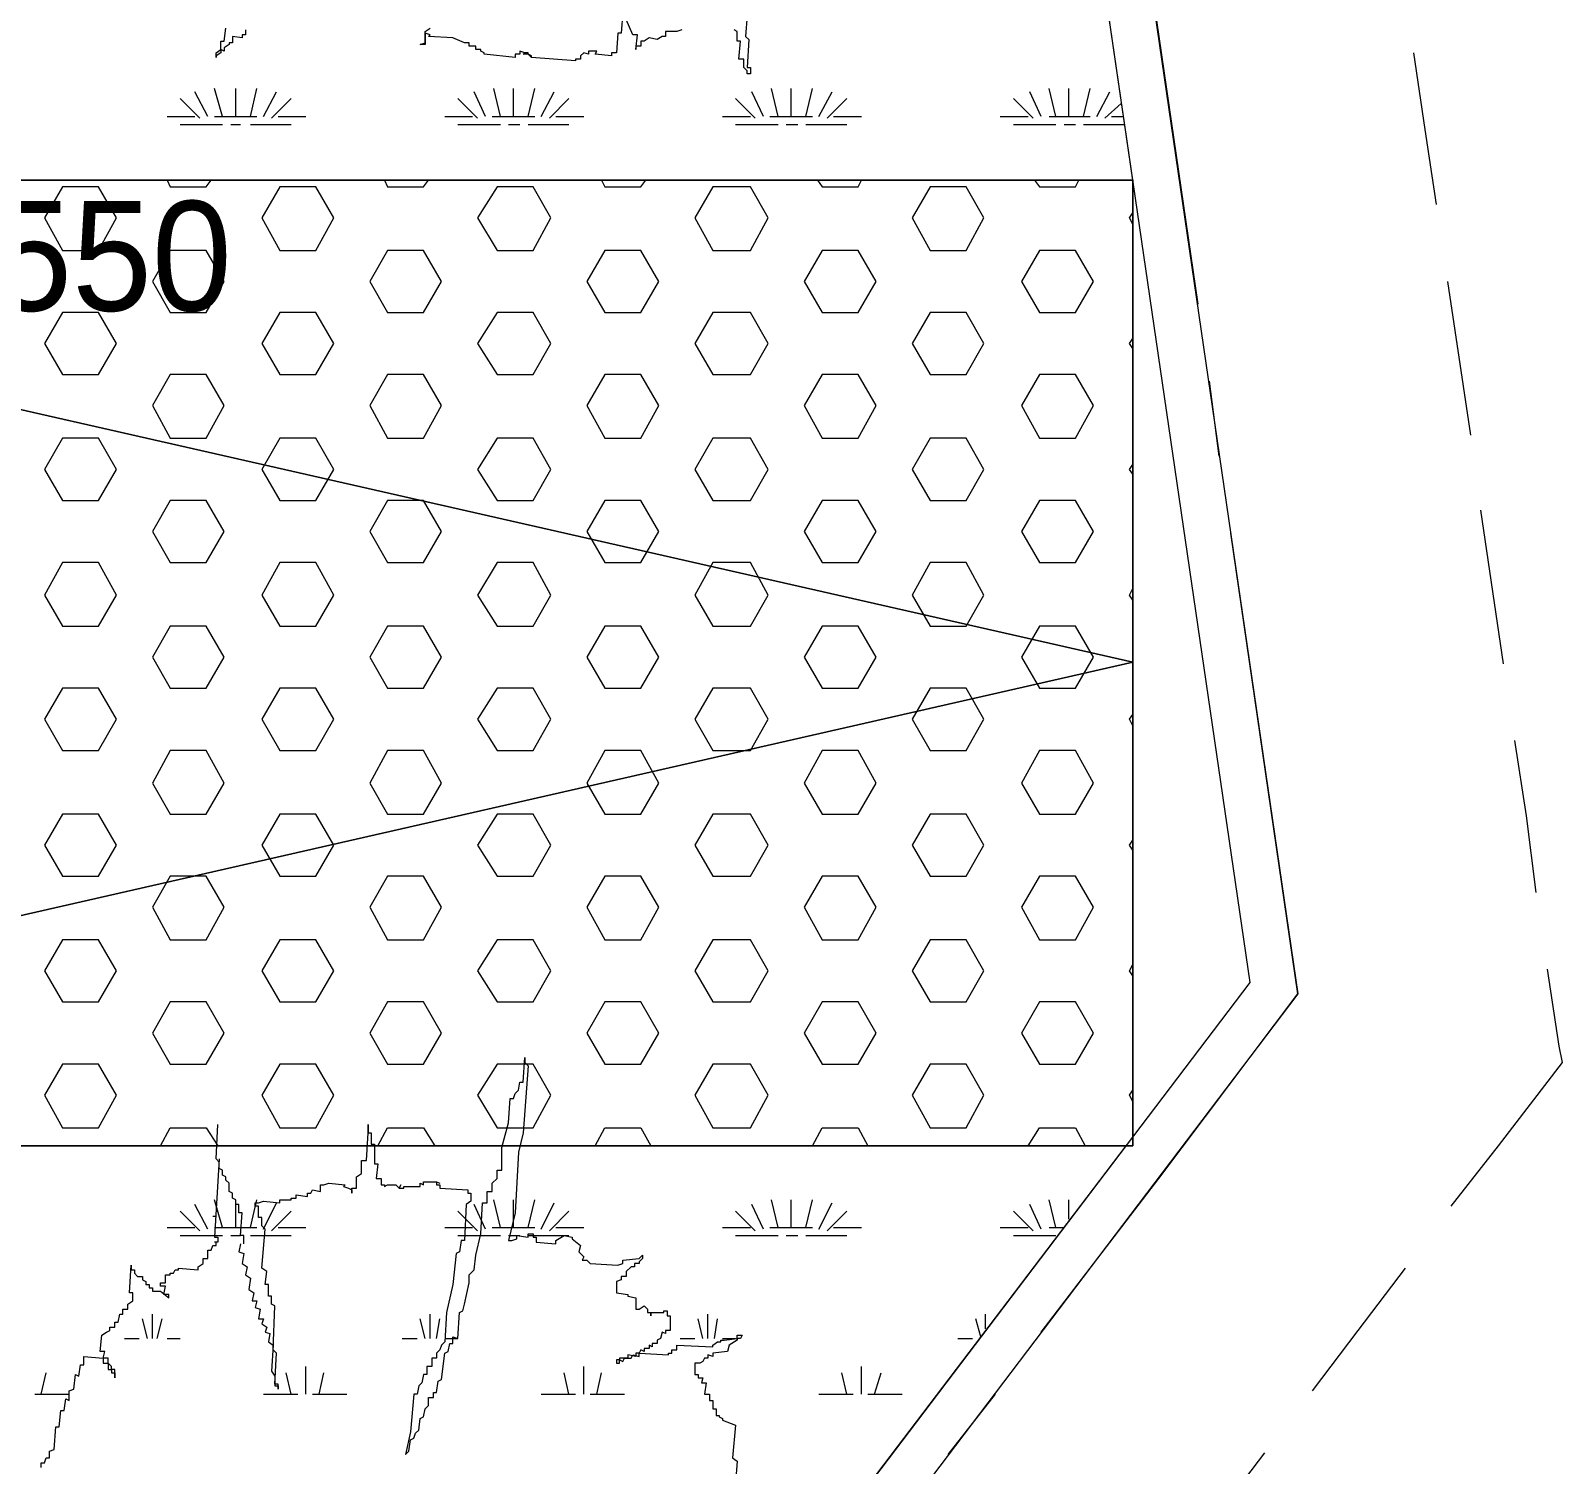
# Model space of a CAD drawing. Header units: millimetres. Extents: x -15161 to 10473752, y -72817 to 33960.
# Drawn here: x 1969.9 to 2366.8, y 114.6 to 486.1 of the extents above; entities that cross this region are included whole.
import ezdxf

# ---------------------------------------------------------------- set-up
doc = ezdxf.new("R2010")
doc.units = ezdxf.units.MM
doc.layers.add('PDF_幾何圖形', color=7, linetype='Continuous')
doc.layers.add('PDF_文字', color=7, linetype='Continuous')
doc.styles.add('PDF PMingLiU', font='PMingLiU.ttf')

# ---------------------------------------------------------------- blocks, each defined once
blk = doc.blocks.new('建築底圖')
at = {"layer": 'PDF_幾何圖形', "lineweight": 0}
for points in [[(1281.66, -313.48), (1929.47, -230.07), (2285.97, 239.48), (1854.1, 3189.75), (1656.37, 3160.54), (1578.04, 3697.84), (1589.9, 3697.84), (1666.53, 3174.51), (1864.26, 3203.3), (2093.32, 1643.06), (2298.25, 236.52), (1935.82, -241.5), (1283.35, -325.76)], [(2272.42, 415.2), (2258.03, 514.27)], [(2334.24, 441.02), (2331.28, 460.5), (2328.31, 480.4)], [(2013.72, 463.46), (2008.64, 468.54)], [(2015.84, 463.89), (2012.45, 470.24)], [(2019.65, 463.89), (2017.53, 471.09)], [(2023.04, 463.89), (2023.04, 471.09)], [(2026.85, 463.89), (2028.54, 471.09)], [(2030.24, 463.89), (2033.62, 470.24)], [(2032.35, 463.46), (2037.43, 468.54)], [(2085.7, 463.46), (2080.62, 468.54)], [(2087.82, 463.89), (2084.85, 470.24)], [(2091.63, 463.89), (2089.94, 471.09)], [(2095.02, 463.89), (2095.02, 471.09)], [(2098.83, 463.89), (2100.52, 471.09)], [(2102.21, 463.89), (2105.6, 470.24)], [(2104.33, 463.46), (2109.41, 468.54)], [(2157.68, 463.46), (2152.6, 468.54)], [(2159.8, 463.89), (2156.83, 470.24)], [(2163.61, 463.89), (2161.91, 471.09)], [(2167, 463.89), (2167, 471.09)], [(2170.81, 463.89), (2172.5, 471.09)], [(2174.19, 463.89), (2177.58, 470.24)], [(2176.31, 463.46), (2181.39, 468.54)], [(2229.66, 463.46), (2224.58, 468.54)], [(2231.78, 463.89), (2228.81, 470.24)], [(2235.59, 463.89), (2233.89, 471.09)], [(2238.97, 463.89), (2238.97, 471.09)], [(2242.78, 463.89), (2244.48, 471.09)], [(2246.17, 463.89), (2249.56, 470.24)], [(2248.29, 463.46), (2252.52, 467.27)], [(2005.26, 463.89), (2012.45, 463.89)], [(2008.64, 461.77), (2019.65, 461.77)], [(2017.53, 463.89), (2028.54, 463.89)], [(2021.77, 461.77), (2024.31, 461.77)], [(2026.85, 461.77), (2037.43, 461.77)], [(2034.05, 463.89), (2041.24, 463.89)], [(2077.23, 463.89), (2084.43, 463.89)], [(2080.62, 461.77), (2091.63, 461.77)], [(2089.51, 463.89), (2100.52, 463.89)], [(2093.75, 461.77), (2096.71, 461.77)], [(2098.83, 461.77), (2109.41, 461.77)], [(2106.02, 463.89), (2113.22, 463.89)], [(2149.21, 463.89), (2156.41, 463.89)], [(2152.6, 461.77), (2163.61, 461.77)], [(2161.49, 463.89), (2172.5, 463.89)], [(2165.72, 461.77), (2168.69, 461.77)], [(2170.81, 461.77), (2181.39, 461.77)], [(2178, 463.89), (2185.2, 463.89)], [(2221.19, 463.89), (2228.39, 463.89)], [(2224.58, 461.77), (2235.59, 461.77)], [(2233.89, 463.89), (2244.48, 463.89)], [(2237.7, 461.77), (2240.67, 461.77)], [(2242.78, 461.77), (2253.37, 461.77)], [(2249.98, 463.89), (2252.95, 463.89)], [(2005.26, 447.37), (2006.1, 445.68), (2015.42, 445.68), (2016.69, 447.37)], [(2061.57, 447.37), (2062.41, 445.68), (2071.73, 445.68), (2073, 447.37)], [(2117.88, 447.37), (2118.73, 445.68), (2128.04, 445.68), (2129.31, 447.37)], [(2173.77, 447.37), (2175.04, 445.68), (2184.35, 445.68), (2185.2, 447.37)], [(2230.08, 447.37), (2231.35, 445.68), (2240.67, 445.68), (2241.51, 447.37)], [(2255.49, 435.94), (2254.64, 437.64), (2255.49, 438.91)], [(2343.13, 381.32), (2337.2, 421.12)], [(2255.49, 403.76), (2254.64, 405.03), (2255.49, 406.3)], [(2277.93, 375.82), (2275.39, 395.3)], [(2255.49, 371.16), (2254.64, 372.43), (2255.49, 373.7)], [(2351.6, 322.05), (2345.67, 361.85)], [(2231.78, 148.88), (2262.26, 188.68), (2298.25, 236.52), (2280.89, 355.92)], [(2255.49, 338.56), (2254.64, 339.83), (2255.49, 341.52)], [(2255.49, 305.96), (2254.64, 307.65), (2255.49, 308.92)], [(2360.07, 262.77), (2357.53, 282.67), (2354.56, 302.15)], [(2255.49, 273.78), (2254.64, 275.05), (2255.49, 276.32)], [(2255.49, 241.18), (2254.64, 242.45), (2255.49, 244.14)], [(2338.05, 181.48), (2350.33, 197.14), (2366.84, 218.74), (2365.99, 222.97), (2363.03, 242.87)], [(2255.49, 208.58), (2254.64, 210.27), (2255.49, 211.54)], [(2003.56, 197.14), (2006.1, 201.8), (2015.42, 201.8), (2018.38, 197.14)], [(2059.87, 197.14), (2062.41, 201.8), (2071.73, 201.8), (2074.69, 197.14)], [(2116.19, 197.14), (2118.73, 201.8), (2128.04, 201.8), (2130.58, 197.14)], [(2172.5, 197.14), (2175.04, 201.8), (2184.35, 201.8), (2186.89, 197.14)], [(2228.39, 197.14), (2231.35, 201.8), (2240.67, 201.8), (2243.21, 197.14)], [(2019.65, 175.97), (2017.53, 183.17)], [(2023.04, 175.97), (2023.04, 183.17)], [(2026.85, 175.97), (2028.54, 183.17)], [(2091.63, 175.97), (2089.94, 183.17)], [(2095.02, 175.97), (2095.02, 183.17)], [(2098.83, 175.97), (2100.52, 183.17)], [(2163.61, 175.97), (2161.91, 183.17)], [(2167, 175.97), (2167, 183.17)], [(2170.81, 175.97), (2172.5, 183.17)], [(2235.59, 175.97), (2233.89, 183.17)], [(2238.97, 178.09), (2238.97, 183.17)], [(2013.72, 175.13), (2008.64, 180.21)], [(2015.84, 175.55), (2012.45, 181.9)], [(2030.24, 175.55), (2033.62, 182.32)], [(2032.35, 175.13), (2037.43, 180.21)], [(2085.7, 175.13), (2080.62, 180.21)], [(2087.82, 175.55), (2084.85, 181.9)], [(2102.21, 175.55), (2105.6, 182.32)], [(2104.33, 175.13), (2109.41, 180.21)], [(2157.68, 175.13), (2152.6, 180.21)], [(2159.8, 175.55), (2156.83, 181.9)], [(2174.19, 175.55), (2177.58, 182.32)], [(2176.31, 175.13), (2181.39, 180.21)], [(2229.66, 175.13), (2224.58, 180.21)], [(2231.78, 175.55), (2228.81, 181.9)], [(2005.26, 175.97), (2012.45, 175.97)], [(2017.53, 175.97), (2028.54, 175.97)], [(2034.05, 175.97), (2041.24, 175.97)], [(2077.23, 175.97), (2084.43, 175.97)], [(2089.51, 175.97), (2100.52, 175.97)], [(2106.02, 175.97), (2113.22, 175.97)], [(2149.21, 175.97), (2156.41, 175.97)], [(2161.49, 175.97), (2172.5, 175.97)], [(2178, 175.97), (2185.2, 175.97)], [(2221.19, 175.97), (2228.39, 175.97)], [(2233.89, 175.97), (2237.7, 175.97)], [(2008.64, 173.86), (2019.65, 173.86)], [(2021.77, 173.86), (2024.31, 173.86)], [(2026.85, 173.86), (2037.43, 173.86)], [(2080.62, 173.86), (2091.63, 173.86)], [(2093.75, 173.86), (2096.71, 173.86)], [(2098.83, 173.86), (2109.41, 173.86)], [(2152.6, 173.86), (2163.61, 173.86)], [(2165.72, 173.86), (2168.69, 173.86)], [(2170.81, 173.86), (2181.39, 173.86)], [(2224.58, 173.86), (2235.59, 173.86)], [(2302.06, 133.63), (2313.92, 149.3), (2326.19, 165.39)], [(2000.17, 147.18), (1998.9, 152.26)], [(2001.44, 147.18), (2001.44, 153.53)], [(2002.71, 147.18), (2003.98, 152.26)], [(2072.15, 147.18), (2070.88, 152.26)], [(2073.42, 147.18), (2073.42, 153.53)], [(2075.12, 147.18), (2075.96, 152.26)], [(2144.13, 147.18), (2142.86, 152.26)], [(2145.4, 147.18), (2145.4, 153.53)], [(2147.1, 147.18), (2147.94, 152.26)], [(2216.11, 147.61), (2214.84, 152.26)], [(2217.38, 149.72), (2217.38, 153.53)], [(1994.25, 147.18), (1998.06, 147.18)], [(2005.26, 147.18), (2008.64, 147.18)], [(2066.22, 147.18), (2070.04, 147.18)], [(2077.23, 147.18), (2080.62, 147.18)], [(2138.2, 147.18), (2142.01, 147.18)], [(2149.21, 147.18), (2152.6, 147.18)], [(2210.18, 147.18), (2213.99, 147.18)], [(2041.24, 132.79), (2041.24, 139.98)], [(2113.22, 132.79), (2113.22, 139.98)], [(2185.2, 132.79), (2185.2, 139.98)], [(1972.65, 132.79), (1973.92, 138.29)], [(2037.43, 132.79), (2036.16, 138.29)], [(2044.63, 132.79), (2045.9, 138.29)], [(2109.41, 132.79), (2108.14, 138.29)], [(2116.61, 132.79), (2117.88, 138.29)], [(2181.39, 132.79), (2180.12, 138.29)], [(2188.59, 132.79), (2190.28, 138.29)], [(1970.96, 132.79), (1979.85, 132.79)], [(2030.24, 132.79), (2039.13, 132.79)], [(2042.94, 132.79), (2051.83, 132.79)], [(2102.21, 132.79), (2111.11, 132.79)], [(2114.92, 132.79), (2123.81, 132.79)], [(2174.19, 132.79), (2183.08, 132.79)], [(2186.89, 132.79), (2195.79, 132.79)], [(2207.64, 117.12), (2219.92, 132.79)], [(2265.65, 85.79), (2277.5, 101.45), (2289.78, 117.54)]]:
    blk.add_lwpolyline(points, dxfattribs=at)
for points in [[(1992.55, 2247.68), (1955.29, 2247.68), (1955.29, 447.37), (2255.49, 447.37)], [(1705.49, 197.14), (2255.49, 322.47), (1705.49, 447.37), (1830.39, 1047.34), (1955.29, 447.37), (1830.39, 1047.34), (1705.49, 447.37), (2255.49, 322.47)], [(2255.49, 447.37), (2255.49, 197.14), (1705.49, 197.14), (1705.49, 447.37)], [(1705.49, 447.37), (1705.49, 197.14), (2255.49, 197.14), (2255.49, 447.37)], [(1987.47, 445.68), (1978.16, 445.68), (1973.5, 437.64), (1978.16, 429.17), (1987.47, 429.17), (1992.13, 437.64)], [(2043.78, 445.68), (2034.47, 445.68), (2029.81, 437.64), (2034.47, 429.17), (2043.78, 429.17), (2048.44, 437.64)], [(2100.1, 445.68), (2090.78, 445.68), (2085.7, 437.64), (2090.78, 429.17), (2100.1, 429.17), (2104.75, 437.64)], [(2156.41, 445.68), (2146.67, 445.68), (2142.01, 437.64), (2146.67, 429.17), (2156.41, 429.17), (2161.07, 437.64)], [(2212.3, 445.68), (2202.98, 445.68), (2198.33, 437.64), (2202.98, 429.17), (2212.3, 429.17), (2216.96, 437.64)], [(2015.42, 429.17), (2006.1, 429.17), (2001.44, 421.12), (2006.1, 413.08), (2015.42, 413.08), (2020.07, 421.12)], [(2071.73, 429.17), (2062.41, 429.17), (2057.76, 421.12), (2062.41, 413.08), (2071.73, 413.08), (2076.39, 421.12)], [(2128.04, 429.17), (2118.73, 429.17), (2114.07, 421.12), (2118.73, 413.08), (2128.04, 413.08), (2132.7, 421.12)], [(2184.35, 429.17), (2175.04, 429.17), (2170.38, 421.12), (2175.04, 413.08), (2184.35, 413.08), (2189.01, 421.12)], [(2240.67, 429.17), (2231.35, 429.17), (2226.69, 421.12), (2231.35, 413.08), (2240.67, 413.08), (2245.32, 421.12)], [(1987.47, 413.08), (1978.16, 413.08), (1973.5, 405.03), (1978.16, 396.99), (1987.47, 396.99), (1992.13, 405.03)], [(2043.78, 413.08), (2034.47, 413.08), (2029.81, 405.03), (2034.47, 396.99), (2043.78, 396.99), (2048.44, 405.03)], [(2100.1, 413.08), (2090.78, 413.08), (2085.7, 405.03), (2090.78, 396.99), (2100.1, 396.99), (2104.75, 405.03)], [(2156.41, 413.08), (2146.67, 413.08), (2142.01, 405.03), (2146.67, 396.99), (2156.41, 396.99), (2161.07, 405.03)], [(2212.3, 413.08), (2202.98, 413.08), (2198.33, 405.03), (2202.98, 396.99), (2212.3, 396.99), (2216.96, 405.03)], [(2015.42, 396.99), (2006.1, 396.99), (2001.44, 388.95), (2006.1, 380.48), (2015.42, 380.48), (2020.07, 388.95)], [(2071.73, 396.99), (2062.41, 396.99), (2057.76, 388.95), (2062.41, 380.48), (2071.73, 380.48), (2076.39, 388.95)], [(2128.04, 396.99), (2118.73, 396.99), (2114.07, 388.95), (2118.73, 380.48), (2128.04, 380.48), (2132.7, 388.95)], [(2184.35, 396.99), (2175.04, 396.99), (2170.38, 388.95), (2175.04, 380.48), (2184.35, 380.48), (2189.01, 388.95)], [(2240.67, 396.99), (2231.35, 396.99), (2226.69, 388.95), (2231.35, 380.48), (2240.67, 380.48), (2245.32, 388.95)], [(1987.47, 380.48), (1978.16, 380.48), (1973.5, 372.43), (1978.16, 364.39), (1987.47, 364.39), (1992.13, 372.43)], [(2043.78, 380.48), (2034.47, 380.48), (2029.81, 372.43), (2034.47, 364.39), (2043.78, 364.39), (2048.44, 372.43)], [(2100.1, 380.48), (2090.78, 380.48), (2085.7, 372.43), (2090.78, 364.39), (2100.1, 364.39), (2104.75, 372.43)], [(2156.41, 380.48), (2146.67, 380.48), (2142.01, 372.43), (2146.67, 364.39), (2156.41, 364.39), (2161.07, 372.43)], [(2212.3, 380.48), (2202.98, 380.48), (2198.33, 372.43), (2202.98, 364.39), (2212.3, 364.39), (2216.96, 372.43)], [(2015.42, 364.39), (2006.1, 364.39), (2001.44, 356.34), (2006.1, 348.3), (2015.42, 348.3), (2020.07, 356.34)], [(2071.73, 364.39), (2062.41, 364.39), (2057.76, 356.34), (2062.41, 348.3), (2071.73, 348.3), (2076.39, 356.34)], [(2128.04, 364.39), (2118.73, 364.39), (2114.07, 356.34), (2118.73, 348.3), (2128.04, 348.3), (2132.7, 356.34)], [(2184.35, 364.39), (2175.04, 364.39), (2170.38, 356.34), (2175.04, 348.3), (2184.35, 348.3), (2189.01, 356.34)], [(2240.67, 364.39), (2231.35, 364.39), (2226.69, 356.34), (2231.35, 348.3), (2240.67, 348.3), (2245.32, 356.34)], [(1987.47, 348.3), (1978.16, 348.3), (1973.5, 339.83), (1978.16, 331.79), (1987.47, 331.79), (1992.13, 339.83)], [(2043.78, 348.3), (2034.47, 348.3), (2029.81, 339.83), (2034.47, 331.79), (2043.78, 331.79), (2048.44, 339.83)], [(2100.1, 348.3), (2090.78, 348.3), (2085.7, 339.83), (2090.78, 331.79), (2100.1, 331.79), (2104.75, 339.83)], [(2156.41, 348.3), (2146.67, 348.3), (2142.01, 339.83), (2146.67, 331.79), (2156.41, 331.79), (2161.07, 339.83)], [(2212.3, 348.3), (2202.98, 348.3), (2198.33, 339.83), (2202.98, 331.79), (2212.3, 331.79), (2216.96, 339.83)], [(2015.42, 331.79), (2006.1, 331.79), (2001.44, 323.74), (2006.1, 315.7), (2015.42, 315.7), (2020.07, 323.74)], [(2071.73, 331.79), (2062.41, 331.79), (2057.76, 323.74), (2062.41, 315.7), (2071.73, 315.7), (2076.39, 323.74)], [(2128.04, 331.79), (2118.73, 331.79), (2114.07, 323.74), (2118.73, 315.7), (2128.04, 315.7), (2132.7, 323.74)], [(2184.35, 331.79), (2175.04, 331.79), (2170.38, 323.74), (2175.04, 315.7), (2184.35, 315.7), (2189.01, 323.74)], [(2240.67, 331.79), (2231.35, 331.79), (2226.69, 323.74), (2231.35, 315.7), (2240.67, 315.7), (2245.32, 323.74)], [(1987.47, 315.7), (1978.16, 315.7), (1973.5, 307.65), (1978.16, 299.61), (1987.47, 299.61), (1992.13, 307.65)], [(2043.78, 315.7), (2034.47, 315.7), (2029.81, 307.65), (2034.47, 299.61), (2043.78, 299.61), (2048.44, 307.65)], [(2100.1, 315.7), (2090.78, 315.7), (2085.7, 307.65), (2090.78, 299.61), (2100.1, 299.61), (2104.75, 307.65)], [(2156.41, 315.7), (2146.67, 315.7), (2142.01, 307.65), (2146.67, 299.61), (2156.41, 299.61), (2161.07, 307.65)], [(2212.3, 315.7), (2202.98, 315.7), (2198.33, 307.65), (2202.98, 299.61), (2212.3, 299.61), (2216.96, 307.65)], [(2015.42, 299.61), (2006.1, 299.61), (2001.44, 291.14), (2006.1, 283.09), (2015.42, 283.09), (2020.07, 291.14)], [(2071.73, 299.61), (2062.41, 299.61), (2057.76, 291.14), (2062.41, 283.09), (2071.73, 283.09), (2076.39, 291.14)], [(2128.04, 299.61), (2118.73, 299.61), (2114.07, 291.14), (2118.73, 283.09), (2128.04, 283.09), (2132.7, 291.14)], [(2184.35, 299.61), (2175.04, 299.61), (2170.38, 291.14), (2175.04, 283.09), (2184.35, 283.09), (2189.01, 291.14)], [(2240.67, 299.61), (2231.35, 299.61), (2226.69, 291.14), (2231.35, 283.09), (2240.67, 283.09), (2245.32, 291.14)], [(1987.47, 283.09), (1978.16, 283.09), (1973.5, 275.05), (1978.16, 267.01), (1987.47, 267.01), (1992.13, 275.05)], [(2043.78, 283.09), (2034.47, 283.09), (2029.81, 275.05), (2034.47, 267.01), (2043.78, 267.01), (2048.44, 275.05)], [(2100.1, 283.09), (2090.78, 283.09), (2085.7, 275.05), (2090.78, 267.01), (2100.1, 267.01), (2104.75, 275.05)], [(2156.41, 283.09), (2146.67, 283.09), (2142.01, 275.05), (2146.67, 267.01), (2156.41, 267.01), (2161.07, 275.05)], [(2212.3, 283.09), (2202.98, 283.09), (2198.33, 275.05), (2202.98, 267.01), (2212.3, 267.01), (2216.96, 275.05)], [(2015.42, 267.01), (2006.1, 267.01), (2001.44, 258.96), (2006.1, 250.49), (2015.42, 250.49), (2020.07, 258.96)], [(2071.73, 267.01), (2062.41, 267.01), (2057.76, 258.96), (2062.41, 250.49), (2071.73, 250.49), (2076.39, 258.96)], [(2128.04, 267.01), (2118.73, 267.01), (2114.07, 258.96), (2118.73, 250.49), (2128.04, 250.49), (2132.7, 258.96)], [(2184.35, 267.01), (2175.04, 267.01), (2170.38, 258.96), (2175.04, 250.49), (2184.35, 250.49), (2189.01, 258.96)], [(2240.67, 267.01), (2231.35, 267.01), (2226.69, 258.96), (2231.35, 250.49), (2240.67, 250.49), (2245.32, 258.96)], [(1987.47, 250.49), (1978.16, 250.49), (1973.5, 242.45), (1978.16, 234.4), (1987.47, 234.4), (1992.13, 242.45)], [(2043.78, 250.49), (2034.47, 250.49), (2029.81, 242.45), (2034.47, 234.4), (2043.78, 234.4), (2048.44, 242.45)], [(2100.1, 250.49), (2090.78, 250.49), (2085.7, 242.45), (2090.78, 234.4), (2100.1, 234.4), (2104.75, 242.45)], [(2156.41, 250.49), (2146.67, 250.49), (2142.01, 242.45), (2146.67, 234.4), (2156.41, 234.4), (2161.07, 242.45)], [(2212.3, 250.49), (2202.98, 250.49), (2198.33, 242.45), (2202.98, 234.4), (2212.3, 234.4), (2216.96, 242.45)], [(2015.42, 234.4), (2006.1, 234.4), (2001.44, 226.36), (2006.1, 218.31), (2015.42, 218.31), (2020.07, 226.36)], [(2071.73, 234.4), (2062.41, 234.4), (2057.76, 226.36), (2062.41, 218.31), (2071.73, 218.31), (2076.39, 226.36)], [(2128.04, 234.4), (2118.73, 234.4), (2114.07, 226.36), (2118.73, 218.31), (2128.04, 218.31), (2132.7, 226.36)], [(2184.35, 234.4), (2175.04, 234.4), (2170.38, 226.36), (2175.04, 218.31), (2184.35, 218.31), (2189.01, 226.36)], [(2240.67, 234.4), (2231.35, 234.4), (2226.69, 226.36), (2231.35, 218.31), (2240.67, 218.31), (2245.32, 226.36)], [(1987.47, 218.31), (1978.16, 218.31), (1973.5, 210.27), (1978.16, 201.8), (1987.47, 201.8), (1992.13, 210.27)], [(2043.78, 218.31), (2034.47, 218.31), (2029.81, 210.27), (2034.47, 201.8), (2043.78, 201.8), (2048.44, 210.27)], [(2100.1, 218.31), (2090.78, 218.31), (2085.7, 210.27), (2090.78, 201.8), (2100.1, 201.8), (2104.75, 210.27)], [(2156.41, 218.31), (2146.67, 218.31), (2142.01, 210.27), (2146.67, 201.8), (2156.41, 201.8), (2161.07, 210.27)], [(2212.3, 218.31), (2202.98, 218.31), (2198.33, 210.27), (2202.98, 201.8), (2212.3, 201.8), (2216.96, 210.27)], [(1539.09, 197.14), (1405.29, 54.03), (1955.29, 54.03), (1955.29, -195.77), (2253.79, 197.14)]]:
    blk.add_lwpolyline(points, close=True, dxfattribs=at)
at = {"layer": 'PDF_幾何圖形', "lineweight": 13}
for points in [[(2155.56, 490.14), (2155.14, 484.63), (2155.99, 483.79), (2155.56, 476.59), (2156.41, 476.59), (2156.41, 474.9), (2155.56, 474.9), (2155.56, 475.74), (2154.72, 476.59), (2154.72, 478.71), (2153.45, 478.71), (2153.87, 483.36), (2153.02, 483.36), (2153.02, 485.9), (2152.18, 486.33)], [(2138.63, 486.33), (2137.36, 485.9), (2134.39, 485.9), (2134.39, 484.63), (2133.55, 484.63), (2132.28, 483.79), (2130.16, 484.21), (2128.89, 483.36), (2128.04, 483.36), (2128.04, 482.09), (2126.77, 482.09), (2126.77, 481.25), (2127.2, 485.06), (2125.92, 485.06), (2123.38, 490.99), (2122.96, 485.48), (2122.11, 485.48), (2121.69, 480.4), (2120.42, 480.4), (2120.42, 479.55), (2116.19, 479.98), (2116.61, 480.82), (2114.49, 480.82), (2114.49, 479.98), (2113.22, 480.4), (2112.38, 479.55), (2112.38, 478.71), (2111.11, 478.71), (2111.11, 478.28), (2099.67, 479.13), (2099.67, 479.55), (2098.83, 479.98), (2097.56, 479.98), (2097.98, 480.4), (2096.71, 480.82), (2096.71, 479.98), (2095.44, 479.98), (2095.44, 479.13), (2087.4, 479.98), (2087.4, 480.4), (2086.55, 480.82), (2086.55, 481.25), (2085.28, 481.25), (2085.28, 482.09), (2083.58, 482.09), (2083.58, 482.94), (2082.31, 482.94), (2079.35, 484.21), (2073, 484.63), (2073.42, 485.06), (2072.15, 485.48), (2072.15, 482.52), (2070.88, 482.52), (2072.15, 482.94), (2072.15, 485.9), (2073.42, 486.75)], [(2025.58, 486.33), (2025.58, 485.06), (2024.73, 485.06), (2024.73, 484.21), (2022.19, 484.63), (2022.19, 482.94), (2021.34, 482.94), (2021.34, 482.52), (2020.07, 481.67), (2020.07, 480.82), (2019.23, 481.25), (2019.23, 483.36), (2020.07, 483.36), (2020.5, 486.75)], [(2272.42, 415.2), (2258.03, 514.27)], [(2099.67, 479.13), (2098.83, 479.98), (2098.83, 480.4), (2097.98, 480.4)], [(2277.93, 375.82), (2275.39, 395.3)], [(2231.78, 148.88), (2262.26, 188.68), (2298.25, 236.52), (2280.89, 355.92)], [(2024.31, 171.74), (2023.88, 169.62), (2025.15, 169.2), (2024.73, 166.66), (2026, 165.81), (2025.58, 163.7), (2026.85, 162.85), (2026.43, 159.88), (2027.7, 159.04), (2027.27, 156.92), (2028.54, 156.92), (2028.12, 155.23), (2029.39, 154.8), (2028.97, 152.26), (2030.24, 152.26), (2029.81, 150.99), (2031.08, 150.15), (2030.66, 148.88), (2031.93, 148.45), (2031.51, 146.34), (2032.78, 145.49), (2032.35, 138.71), (2033.2, 137.44), (2033.2, 134.9), (2034.05, 134.9), (2034.05, 134.06), (2034.05, 135.33), (2033.2, 135.33), (2033.62, 143.37), (2032.78, 144.22), (2033.2, 155.65), (2032.35, 156.07), (2032.35, 158.19), (2031.51, 158.19), (2031.51, 161.15), (2030.66, 161.15), (2031.08, 164.54), (2029.81, 165.39), (2030.66, 175.55), (2029.81, 176.4), (2029.81, 178.51), (2028.97, 178.51), (2028.97, 181.48), (2028.12, 181.48), (2028.12, 182.32), (2028.97, 182.32), (2030.24, 182.75), (2034.47, 182.32), (2034.47, 183.17), (2037.43, 183.17), (2037.43, 183.6), (2038.7, 183.6), (2038.7, 184.44), (2041.67, 184.02), (2041.67, 184.87), (2042.51, 184.87), (2042.94, 185.71), (2045.05, 185.29), (2045.05, 186.98), (2045.9, 186.98), (2047.17, 187.41), (2051.41, 186.98), (2050.98, 186.56), (2052.25, 186.14), (2053.1, 185.71), (2053.1, 184.87), (2053.1, 186.14), (2054.37, 186.14), (2054.37, 189.1), (2055.64, 189.95), (2055.64, 193.33), (2056.91, 193.33), (2057.33, 200.53), (2058.18, 200.53), (2058.18, 197.57), (2059.03, 197.57), (2059.03, 192.49), (2059.87, 192.49), (2059.45, 188.68), (2060.72, 188.68), (2060.72, 186.98), (2061.57, 186.98), (2061.57, 186.56), (2062.41, 186.98), (2064.53, 186.98), (2065.38, 186.14), (2066.65, 186.14), (2066.65, 186.56), (2070.88, 186.56), (2070.88, 187.41), (2071.73, 186.98), (2071.73, 187.83), (2075.12, 187.83), (2075.12, 186.98), (2075.96, 186.98), (2075.96, 186.14), (2083.16, 185.71), (2083.16, 184.87), (2084.01, 184.87), (2084.01, 182.75), (2082.74, 181.9), (2082.31, 172.59), (2081.47, 172.59), (2081.04, 169.62), (2080.2, 169.2), (2079.35, 161.15), (2077.66, 153.96), (2077.23, 146.34), (2076.39, 145.49), (2075.96, 144.22), (2075.12, 143.37), (2075.12, 142.1), (2073.85, 142.1), (2073.85, 139.98), (2072.58, 139.98), (2072.58, 137.87), (2071.73, 137.87), (2071.31, 135.75), (2070.46, 134.9), (2070.04, 132.79), (2069.19, 132.79), (2068.34, 123.05), (2067.07, 117.12), (2067.92, 117.97), (2068.34, 120.93), (2069.19, 121.35), (2069.61, 122.63), (2070.46, 123.47), (2070.88, 126.44), (2071.73, 126.86), (2072.15, 128.98), (2073, 129.82), (2073, 131.94), (2074.27, 131.94), (2074.27, 133.21), (2075.12, 133.21), (2075.54, 136.17), (2076.39, 136.6), (2077.23, 143.37), (2078.08, 143.8), (2078.5, 145.91), (2079.35, 145.91), (2079.35, 147.61), (2080.62, 147.18), (2081.04, 153.96), (2081.89, 154.38), (2082.31, 156.07), (2083.58, 161.58), (2083.58, 163.7), (2084.85, 164.97), (2085.28, 168.78), (2086.55, 174.28), (2086.97, 182.32), (2088.24, 182.32), (2088.24, 185.29), (2089.51, 185.29), (2089.51, 187.41), (2090.78, 188.68), (2090.78, 190.79), (2092.05, 190.79), (2092.05, 196.72), (2093.75, 203.07), (2094.17, 209.42), (2095.02, 209.42), (2095.44, 210.69), (2096.29, 211.54), (2096.71, 213.66), (2097.56, 213.66), (2097.98, 220.01), (2097.98, 218.74), (2098.83, 217.89), (2097.56, 200.53), (2096.29, 195.45), (2095.44, 179.78), (2093.75, 172.59), (2094.59, 172.59), (2095.86, 173.01), (2095.86, 173.86), (2098.83, 173.43), (2098.83, 174.28), (2100.1, 174.28), (2100.1, 173.43), (2100.94, 173.43), (2100.94, 172.16), (2106.02, 171.74), (2106.02, 172.59), (2108.14, 173.86), (2110.26, 173.43), (2110.26, 173.01), (2112.38, 171.32), (2111.95, 169.62), (2113.22, 168.35), (2112.8, 167.51), (2114.07, 167.51), (2114.92, 166.66), (2122.11, 166.24), (2123.38, 166.66), (2123.38, 167.51), (2127.62, 167.93), (2128.47, 168.78), (2128.47, 167.93), (2127.62, 167.08), (2127.62, 166.66), (2126.35, 166.66), (2126.35, 165.81), (2125.5, 165.81), (2124.23, 164.54), (2124.23, 163.27), (2122.96, 163.27), (2122.96, 162.43), (2121.69, 162), (2121.69, 159.04), (2124.65, 158.61), (2124.65, 158.19), (2126.77, 157.77), (2126.77, 154.8), (2127.62, 154.8), (2128.89, 155.65), (2129.74, 154.8), (2129.74, 153.96), (2133.97, 153.96), (2133.97, 154.38), (2134.82, 154.38), (2134.82, 153.11), (2135.66, 153.11), (2135.66, 149.3), (2134.39, 149.3), (2134.39, 148.45), (2133.55, 148.88), (2133.12, 147.18), (2132.28, 146.76), (2132.28, 145.91), (2131.01, 145.91), (2131.01, 145.07), (2130.16, 145.49), (2130.16, 144.64), (2128.89, 144.64), (2128.89, 143.8), (2128.04, 144.22), (2127.62, 143.37), (2135.24, 142.95), (2135.24, 143.37), (2136.09, 143.37), (2136.09, 144.22), (2137.36, 144.22), (2137.36, 145.49), (2146.67, 145.07), (2146.67, 145.49), (2147.94, 146.34), (2148.79, 146.34), (2148.79, 146.76), (2149.64, 146.76), (2153.02, 147.18), (2153.02, 146.76), (2150.91, 145.49), (2150.48, 143.8), (2146.67, 143.37), (2146.67, 142.53), (2145.4, 142.95), (2145.4, 142.1), (2144.55, 142.1), (2144.13, 141.25), (2143.28, 140.83), (2142.01, 140.83), (2142.01, 137.87), (2142.86, 137.87), (2142.86, 137.02), (2144.13, 137.02), (2143.71, 135.75), (2144.98, 135.75), (2144.55, 132.79), (2145.82, 132.79), (2145.82, 131.09), (2146.67, 131.09), (2146.67, 128.98), (2147.52, 128.98), (2147.52, 127.28), (2148.37, 127.28), (2148.37, 126.86), (2149.21, 126.44), (2149.21, 126.01), (2152.6, 124.74), (2151.75, 116.27), (2153.02, 115.43), (2152.6, 109.92)], [(2025.15, 171.74), (2025.15, 173.86), (2024.31, 173.86), (2024.73, 179.78), (2023.88, 179.78), (2023.88, 181.9), (2023.04, 181.9), (2023.04, 183.17), (2022.19, 183.6), (2022.19, 184.87), (2021.34, 185.29), (2021.34, 187.41), (2020.5, 188.25), (2020.5, 189.1), (2019.65, 189.52), (2019.65, 190.79), (2018.8, 191.22), (2018.8, 192.91), (2017.96, 193.76), (2018.38, 202.65)], [(2018.8, 193.76), (2017.53, 173.43), (2018.38, 173.43), (2018.38, 172.16), (2017.53, 172.16)], [(2065.8, 186.98), (2065.38, 186.14), (2065.8, 186.98)], [(2073.85, 187.83), (2075.12, 187.83), (2075.96, 187.41)], [(2017.11, 178.94), (2017.96, 178.94)], [(1972.65, 113.73), (1972.65, 115), (1973.5, 115), (1973.92, 116.27), (1974.77, 116.27), (1974.77, 117.97), (1976.04, 118.39), (1976.46, 124.32), (1977.31, 124.32), (1977.73, 128.55), (1978.58, 128.55), (1979, 131.52), (1979.85, 131.09), (1979.85, 133.63), (1981.12, 134.06), (1981.54, 137.87), (1982.39, 137.44), (1982.81, 140.41), (1983.66, 140.41), (1983.66, 142.53), (1988.74, 142.1), (1989.17, 143.8), (1987.9, 143.8), (1988.32, 148.03), (1989.59, 148.88), (1990.44, 149.3), (1990.44, 150.15), (1991.71, 150.15), (1991.71, 151.42), (1992.55, 151.42), (1992.98, 153.53), (1993.82, 153.53), (1993.82, 154.8), (1995.09, 154.8), (1995.09, 156.07), (1996.36, 156.92), (1996.36, 159.04), (1995.52, 159.04), (1995.94, 166.24), (1995.94, 164.97), (1996.79, 164.97), (1996.79, 164.12), (1997.63, 163.27), (1998.9, 163.27), (1998.9, 162.43), (1999.75, 162), (1999.75, 161.15), (2000.6, 161.15), (2000.6, 160.31), (2001.44, 160.31), (2001.44, 159.46), (2003.56, 159.46), (2005.68, 157.77), (2005.68, 158.61), (2004.41, 158.61), (2004.83, 160.73), (2003.56, 160.73), (2003.56, 161.58), (2004.83, 161.58), (2004.83, 163.7), (2006.1, 163.7), (2006.1, 164.12), (2006.95, 164.12), (2007.37, 164.97), (2008.22, 164.97), (2008.22, 165.39), (2013.3, 164.97), (2013.3, 165.81), (2014.57, 166.66), (2014.57, 167.93), (2015.84, 167.93), (2015.84, 170.05), (2016.69, 170.05), (2017.11, 171.32), (2017.96, 171.32), (2017.96, 172.16)], [(2130.58, 153.11), (2130.58, 153.96), (2130.58, 153.11)], [(2207.64, 117.12), (2219.92, 132.79)]]:
    blk.add_lwpolyline(points, dxfattribs=at)
for points in [[(2019.23, 480.4), (2017.96, 479.55), (2017.96, 479.13), (2017.96, 480.4), (2019.23, 481.25)], [(2057.33, 202.65), (2057.33, 200.53)], [(2153.02, 148.03), (2154.29, 148.03), (2153.87, 147.18), (2153.02, 147.18)], [(2126.77, 143.37), (2126.77, 142.53), (2124.65, 142.95), (2124.65, 142.1), (2122.54, 142.1), (2122.54, 141.68), (2121.69, 141.68), (2121.69, 140.83), (2122.54, 140.83), (2122.54, 141.68), (2123.38, 141.25), (2123.81, 142.1), (2125.5, 142.1), (2125.92, 142.95), (2127.62, 142.53), (2127.62, 143.37)], [(1988.74, 140.83), (1990.01, 140.83), (1990.01, 139.14), (1990.86, 139.14), (1990.86, 138.29), (1991.71, 138.29), (1991.71, 137.02), (1991.71, 139.14), (1990.86, 139.14), (1990.86, 139.98), (1990.01, 140.83), (1990.01, 142.1), (1988.74, 142.1)]]:
    blk.add_lwpolyline(points, close=True, dxfattribs=at)
at = {"layer": 'PDF_幾何圖形', "lineweight": 5}
blk.add_lwpolyline([(2255.49, 447.37), (2255.49, 197.14), (1705.49, 197.14), (1705.49, 447.37)], close=True, dxfattribs=at)
at = {"layer": 'PDF_文字', "insert": (1959.95, 427.54), "char_height": 28.447, "attachment_point": 4, "style": 'PDF PMingLiU'}
blk.add_mtext('550', dxfattribs=at)

msp = doc.modelspace()

# ---------------------------------------------------------------- block references
at = {"color": 30}
msp.add_blockref('建築底圖', (0, 0), dxfattribs=at)

doc.saveas('drawing.dxf')
